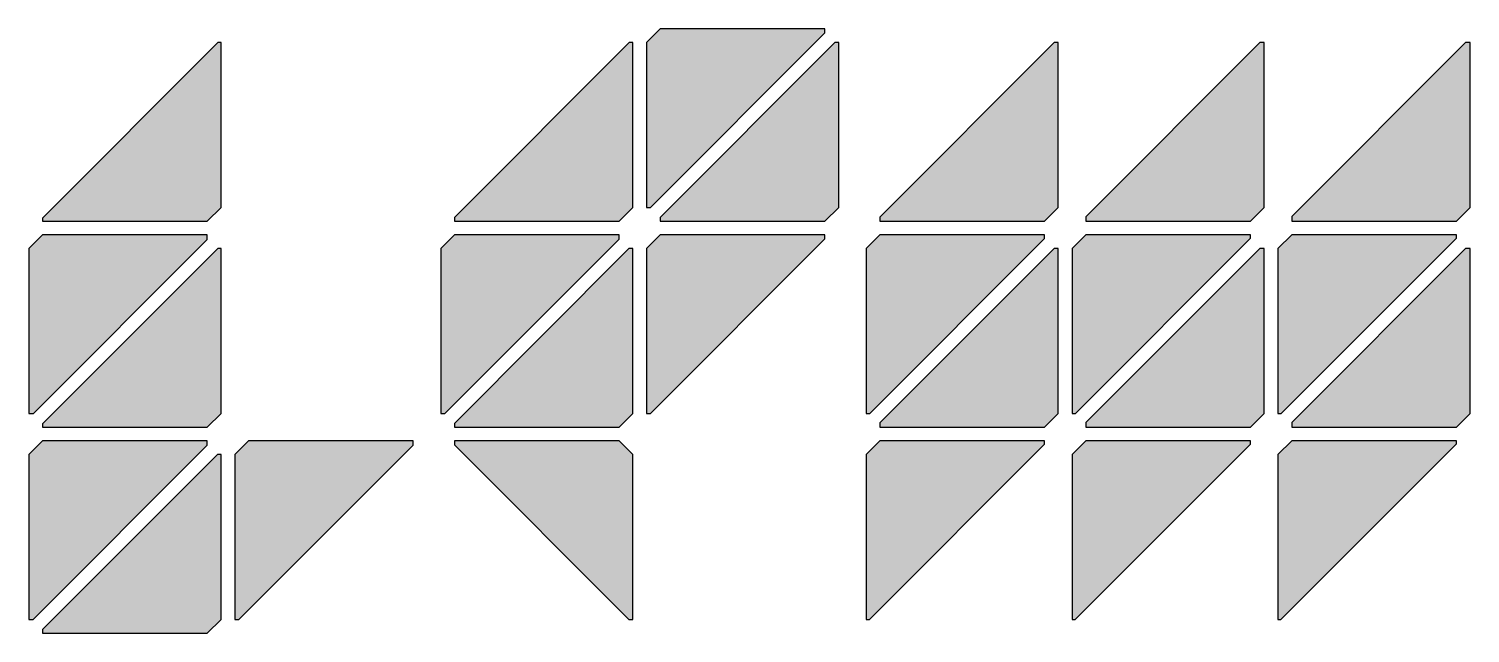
# Model space of a CAD drawing. Extents: x 112 to 313, y 428 to 512.
import ezdxf

# ---------------------------------------------------------------- set-up
doc = ezdxf.new("R2010")
doc.units = 0
doc.header["$MEASUREMENT"] = 0
doc.layers.add('LAYER_1', color=7, linetype='CONTINUOUS')

# ---------------------------------------------------------------- blocks, each defined once
blk = doc.blocks.new('*U1')
at = {"layer": 'LAYER_1', "color": 250}
for points in [[(195.68, 486.74), (194.25, 508.85), (195.68, 510.28)], [(195.68, 486.74), (195.68, 510.28), (196.17, 487.23)], [(196.17, 487.23), (195.68, 510.28), (196.17, 510.28)], [(194.25, 485.31), (171.21, 485.81), (194.25, 508.85)], [(194.25, 485.31), (194.25, 508.85), (195.68, 486.74)], [(171.21, 485.31), (171.21, 485.81), (194.25, 485.31)]]:
    blk.add_solid(points, dxfattribs=at)
blk = doc.blocks.new('*U2')
at = {"layer": 'LAYER_1', "color": 250}
for points in [[(194.25, 456.5), (171.21, 457.03), (194.25, 480.08)], [(195.64, 457.89), (194.25, 480.08), (195.64, 481.47)], [(194.25, 456.5), (194.25, 480.08), (195.64, 457.89)], [(195.64, 457.89), (195.64, 481.47), (196.17, 458.42)], [(196.17, 458.42), (195.64, 481.47), (196.17, 481.47)], [(171.21, 456.5), (171.21, 457.03), (194.25, 456.5)]]:
    blk.add_solid(points, dxfattribs=at)
blk = doc.blocks.new('*U3')
at = {"layer": 'LAYER_1', "color": 250}
for points in [[(169.86, 458.42), (169.29, 481.47), (169.86, 482.05)], [(171.21, 459.77), (169.86, 482.05), (171.21, 483.39)], [(169.86, 458.42), (169.86, 482.05), (171.21, 459.77)], [(171.21, 459.77), (171.21, 483.39), (194.25, 482.81)], [(194.25, 482.81), (171.21, 483.39), (194.25, 483.39)], [(169.29, 458.42), (169.29, 481.47), (169.86, 458.42)]]:
    blk.add_solid(points, dxfattribs=at)
blk = doc.blocks.new('*U4')
at = {"layer": 'LAYER_1', "color": 250}
for points in [[(136.64, 456.5), (113.59, 456.96), (136.64, 480.01)], [(138.1, 457.96), (136.64, 480.01), (138.1, 481.47)], [(136.64, 456.5), (136.64, 480.01), (138.1, 457.96)], [(138.1, 457.96), (138.1, 481.47), (138.56, 458.42)], [(138.56, 458.42), (138.1, 481.47), (138.56, 481.47)], [(113.59, 456.5), (113.59, 456.96), (136.64, 456.5)]]:
    blk.add_solid(points, dxfattribs=at)
blk = doc.blocks.new('*U5')
at = {"layer": 'LAYER_1', "color": 250}
for points in [[(112.32, 458.42), (111.67, 481.47), (112.32, 482.12)], [(113.59, 459.69), (112.32, 482.12), (113.59, 483.39)], [(112.32, 458.42), (112.32, 482.12), (113.59, 459.69)], [(113.59, 459.69), (113.59, 483.39), (136.64, 482.74)], [(136.64, 482.74), (113.59, 483.39), (136.64, 483.39)], [(111.67, 458.42), (111.67, 481.47), (112.32, 458.42)]]:
    blk.add_solid(points, dxfattribs=at)
blk = doc.blocks.new('*U6')
at = {"layer": 'LAYER_1', "color": 250}
for points in [[(198.64, 458.42), (198.1, 481.47), (198.64, 482.01)], [(200.02, 459.8), (198.64, 482.01), (200.02, 483.39)], [(198.64, 458.42), (198.64, 482.01), (200.02, 459.8)], [(200.02, 459.8), (200.02, 483.39), (223.06, 482.85)], [(223.06, 482.85), (200.02, 483.39), (223.06, 483.39)], [(198.1, 458.42), (198.1, 481.47), (198.64, 458.42)]]:
    blk.add_solid(points, dxfattribs=at)
blk = doc.blocks.new('*U7')
at = {"layer": 'LAYER_1', "color": 250}
for points in [[(198.67, 487.23), (198.1, 510.28), (198.67, 510.86)], [(198.1, 487.23), (198.1, 510.28), (198.67, 487.23)], [(200.02, 488.57), (198.67, 510.86), (200.02, 512.2)], [(198.67, 487.23), (198.67, 510.86), (200.02, 488.57)], [(200.02, 488.57), (200.02, 512.2), (223.06, 511.62)], [(223.06, 511.62), (200.02, 512.2), (223.06, 512.2)]]:
    blk.add_solid(points, dxfattribs=at)
blk = doc.blocks.new('*U8')
at = {"layer": 'LAYER_1', "color": 250}
for points in [[(253.79, 456.5), (230.75, 457.1), (253.79, 480.15)], [(255.11, 457.82), (253.79, 480.15), (255.11, 481.47)], [(253.79, 456.5), (253.79, 480.15), (255.11, 457.82)], [(255.11, 457.82), (255.11, 481.47), (255.71, 458.42)], [(255.71, 458.42), (255.11, 481.47), (255.71, 481.47)], [(230.75, 456.5), (230.75, 457.1), (253.79, 456.5)]]:
    blk.add_solid(points, dxfattribs=at)
blk = doc.blocks.new('*U9')
at = {"layer": 'LAYER_1', "color": 250}
for points in [[(230.75, 459.84), (229.33, 481.98), (230.75, 483.39)], [(230.75, 459.84), (230.75, 483.39), (253.79, 482.88)], [(253.79, 482.88), (230.75, 483.39), (253.79, 483.39)], [(229.33, 458.42), (228.83, 481.47), (229.33, 481.98)], [(228.83, 458.42), (228.83, 481.47), (229.33, 458.42)], [(229.33, 458.42), (229.33, 481.98), (230.75, 459.84)]]:
    blk.add_solid(points, dxfattribs=at)
blk = doc.blocks.new('*U10')
at = {"layer": 'LAYER_1', "color": 250}
for points in [[(282.6, 456.5), (259.56, 457.14), (282.6, 480.19)], [(283.89, 457.79), (282.6, 480.19), (283.89, 481.47)], [(282.6, 456.5), (282.6, 480.19), (283.89, 457.79)], [(283.89, 457.79), (283.89, 481.47), (284.52, 458.42)], [(284.52, 458.42), (283.89, 481.47), (284.52, 481.47)], [(259.56, 456.5), (259.56, 457.14), (282.6, 456.5)]]:
    blk.add_solid(points, dxfattribs=at)
blk = doc.blocks.new('*U11')
at = {"layer": 'LAYER_1', "color": 250}
for points in [[(259.56, 459.87), (258.11, 481.94), (259.56, 483.39)], [(259.56, 459.87), (259.56, 483.39), (282.6, 482.92)], [(282.6, 482.92), (259.56, 483.39), (282.6, 483.39)], [(258.11, 458.42), (257.63, 481.47), (258.11, 481.94)], [(257.63, 458.42), (257.63, 481.47), (258.11, 458.42)], [(258.11, 458.42), (258.11, 481.94), (259.56, 459.87)]]:
    blk.add_solid(points, dxfattribs=at)
blk = doc.blocks.new('*U12')
at = {"layer": 'LAYER_1', "color": 250}
for points in [[(311.41, 456.5), (288.36, 457.17), (311.41, 480.22)], [(312.66, 457.75), (311.41, 480.22), (312.66, 481.47)], [(311.41, 456.5), (311.41, 480.22), (312.66, 457.75)], [(312.66, 457.75), (312.66, 481.47), (313.33, 458.42)], [(313.33, 458.42), (312.66, 481.47), (313.33, 481.47)], [(288.36, 456.5), (288.36, 457.17), (311.41, 456.5)]]:
    blk.add_solid(points, dxfattribs=at)
blk = doc.blocks.new('*U13')
at = {"layer": 'LAYER_1', "color": 250}
for points in [[(288.36, 459.91), (286.88, 481.91), (288.36, 483.39)], [(288.36, 459.91), (288.36, 483.39), (311.41, 482.95)], [(311.41, 482.95), (288.36, 483.39), (311.41, 483.39)], [(286.88, 458.42), (286.44, 481.47), (286.88, 481.91)], [(286.44, 458.42), (286.44, 481.47), (286.88, 458.42)], [(286.88, 458.42), (286.88, 481.91), (288.36, 459.91)]]:
    blk.add_solid(points, dxfattribs=at)
blk = doc.blocks.new('*U14')
at = {"layer": 'LAYER_1', "color": 250}
for points in [[(142.4, 430.96), (141.05, 453.24), (142.4, 454.58)], [(142.4, 430.96), (142.4, 454.58), (165.44, 454)], [(165.44, 454), (142.4, 454.58), (165.44, 454.58)], [(141.05, 429.61), (140.48, 452.66), (141.05, 453.24)], [(140.48, 429.61), (140.48, 452.66), (141.05, 429.61)], [(141.05, 429.61), (141.05, 453.24), (142.4, 430.96)]]:
    blk.add_solid(points, dxfattribs=at)
blk = doc.blocks.new('*U15')
at = {"layer": 'LAYER_1', "color": 250}
for points in [[(138.06, 429.12), (136.64, 451.24), (138.06, 452.66)], [(138.06, 429.12), (138.06, 452.66), (138.56, 429.61)], [(138.56, 429.61), (138.06, 452.66), (138.56, 452.66)], [(136.64, 427.69), (113.59, 428.19), (136.64, 451.24)], [(136.64, 427.69), (136.64, 451.24), (138.06, 429.12)], [(113.59, 427.69), (113.59, 428.19), (136.64, 427.69)]]:
    blk.add_solid(points, dxfattribs=at)
blk = doc.blocks.new('*U16')
at = {"layer": 'LAYER_1', "color": 250}
for points in [[(113.59, 430.92), (112.28, 453.28), (113.59, 454.58)], [(113.59, 430.92), (113.59, 454.58), (136.64, 453.97)], [(136.64, 453.97), (113.59, 454.58), (136.64, 454.58)], [(112.28, 429.61), (111.67, 452.66), (112.28, 453.28)], [(111.67, 429.61), (111.67, 452.66), (112.28, 429.61)], [(112.28, 429.61), (112.28, 453.28), (113.59, 430.92)]]:
    blk.add_solid(points, dxfattribs=at)
blk = doc.blocks.new('*U17')
at = {"layer": 'LAYER_1', "color": 250}
for points in [[(230.75, 431.06), (229.3, 453.13), (230.75, 454.58)], [(230.75, 431.06), (230.75, 454.58), (253.79, 454.11)], [(253.79, 454.11), (230.75, 454.58), (253.79, 454.58)], [(229.3, 429.61), (228.83, 452.66), (229.3, 453.13)], [(228.83, 429.61), (228.83, 452.66), (229.3, 429.61)], [(229.3, 429.61), (229.3, 453.13), (230.75, 431.06)]]:
    blk.add_solid(points, dxfattribs=at)
blk = doc.blocks.new('*U18')
at = {"layer": 'LAYER_1', "color": 250}
for points in [[(259.56, 431.1), (258.07, 453.1), (259.56, 454.58)], [(259.56, 431.1), (259.56, 454.58), (282.6, 454.14)], [(282.6, 454.14), (259.56, 454.58), (282.6, 454.58)], [(258.07, 429.61), (257.63, 452.66), (258.07, 453.1)], [(257.63, 429.61), (257.63, 452.66), (258.07, 429.61)], [(258.07, 429.61), (258.07, 453.1), (259.56, 431.1)]]:
    blk.add_solid(points, dxfattribs=at)
blk = doc.blocks.new('*U19')
at = {"layer": 'LAYER_1', "color": 250}
for points in [[(288.36, 431.13), (286.85, 453.06), (288.36, 454.58)], [(288.36, 431.13), (288.36, 454.58), (311.41, 454.18)], [(311.41, 454.18), (288.36, 454.58), (311.41, 454.58)], [(286.85, 429.61), (286.44, 452.66), (286.85, 453.06)], [(286.44, 429.61), (286.44, 452.66), (286.85, 429.61)], [(286.85, 429.61), (286.85, 453.06), (288.36, 431.13)]]:
    blk.add_solid(points, dxfattribs=at)
blk = doc.blocks.new('*U20')
at = {"layer": 'LAYER_1', "color": 250}
for points in [[(138.13, 486.81), (136.64, 508.78), (138.13, 510.28)], [(138.13, 486.81), (138.13, 510.28), (138.56, 487.23)], [(138.56, 487.23), (138.13, 510.28), (138.56, 510.28)], [(136.64, 485.31), (113.59, 485.74), (136.64, 508.78)], [(136.64, 485.31), (136.64, 508.78), (138.13, 486.81)], [(113.59, 485.31), (113.59, 485.74), (136.64, 485.31)]]:
    blk.add_solid(points, dxfattribs=at)
blk = doc.blocks.new('*U21')
at = {"layer": 'LAYER_1', "color": 250}
for points in [[(224.45, 486.7), (223.06, 508.89), (224.45, 510.28)], [(224.45, 486.7), (224.45, 510.28), (224.98, 487.23)], [(224.98, 487.23), (224.45, 510.28), (224.98, 510.28)], [(223.06, 485.31), (200.02, 485.84), (223.06, 508.89)], [(223.06, 485.31), (223.06, 508.89), (224.45, 486.7)], [(200.02, 485.31), (200.02, 485.84), (223.06, 485.31)]]:
    blk.add_solid(points, dxfattribs=at)
blk = doc.blocks.new('*U22')
at = {"layer": 'LAYER_1', "color": 250}
for points in [[(255.15, 486.67), (253.79, 508.93), (255.15, 510.28)], [(255.15, 486.67), (255.15, 510.28), (255.71, 487.23)], [(255.71, 487.23), (255.15, 510.28), (255.71, 510.28)], [(253.79, 485.31), (230.75, 485.88), (253.79, 508.93)], [(253.79, 485.31), (253.79, 508.93), (255.15, 486.67)], [(230.75, 485.31), (230.75, 485.88), (253.79, 485.31)]]:
    blk.add_solid(points, dxfattribs=at)
blk = doc.blocks.new('*U23')
at = {"layer": 'LAYER_1', "color": 250}
for points in [[(283.92, 486.63), (282.6, 508.96), (283.92, 510.28)], [(283.92, 486.63), (283.92, 510.28), (284.52, 487.23)], [(284.52, 487.23), (283.92, 510.28), (284.52, 510.28)], [(282.6, 485.31), (259.56, 485.91), (282.6, 508.96)], [(282.6, 485.31), (282.6, 508.96), (283.92, 486.63)], [(259.56, 485.31), (259.56, 485.91), (282.6, 485.31)]]:
    blk.add_solid(points, dxfattribs=at)
blk = doc.blocks.new('*U24')
at = {"layer": 'LAYER_1', "color": 250}
for points in [[(312.7, 486.6), (311.41, 509), (312.7, 510.28)], [(312.7, 486.6), (312.7, 510.28), (313.33, 487.23)], [(313.33, 487.23), (312.7, 510.28), (313.33, 510.28)], [(311.41, 485.31), (288.36, 485.95), (311.41, 509)], [(311.41, 485.31), (311.41, 509), (312.7, 486.6)], [(288.36, 485.31), (288.36, 485.95), (311.41, 485.31)]]:
    blk.add_solid(points, dxfattribs=at)
blk = doc.blocks.new('*U25')
at = {"layer": 'LAYER_1', "color": 250}
for points in [[(171.21, 454.05), (171.21, 454.58), (194.25, 431)], [(194.25, 431), (171.21, 454.58), (194.25, 454.58)], [(194.25, 431), (194.25, 454.58), (195.64, 429.61)], [(195.64, 429.61), (194.25, 454.58), (195.64, 453.19)], [(195.64, 429.61), (195.64, 453.19), (196.17, 429.61)], [(196.17, 429.61), (195.64, 453.19), (196.17, 452.66)]]:
    blk.add_solid(points, dxfattribs=at)

msp = doc.modelspace()

# ---------------------------------------------------------------- linework, layer by layer
at = {"layer": 'LAYER_1'}
for points in [[(113.59, 485.31), (136.64, 485.31), (138.56, 487.23), (138.56, 510.28), (138.13, 510.28), (113.59, 485.74), (113.59, 485.31)], [(171.21, 485.31), (194.25, 485.31), (196.17, 487.23), (196.17, 510.28), (195.68, 510.28), (171.21, 485.81), (171.21, 485.31)], [(223.06, 512.2), (200.02, 512.2), (198.1, 510.28), (198.1, 487.23), (198.67, 487.23), (223.06, 511.62), (223.06, 512.2)], [(200.02, 485.31), (223.06, 485.31), (224.98, 487.23), (224.98, 510.28), (224.45, 510.28), (200.02, 485.84), (200.02, 485.31)], [(230.75, 485.31), (253.79, 485.31), (255.71, 487.23), (255.71, 510.28), (255.15, 510.28), (230.75, 485.88), (230.75, 485.31)], [(259.56, 485.31), (282.6, 485.31), (284.52, 487.23), (284.52, 510.28), (283.92, 510.28), (259.56, 485.91), (259.56, 485.31)], [(288.36, 485.31), (311.41, 485.31), (313.33, 487.23), (313.33, 510.28), (312.7, 510.28), (288.36, 485.95), (288.36, 485.31)], [(136.64, 483.39), (113.59, 483.39), (111.67, 481.47), (111.67, 458.42), (112.32, 458.42), (136.64, 482.74), (136.64, 483.39)], [(194.25, 483.39), (171.21, 483.39), (169.29, 481.47), (169.29, 458.42), (169.86, 458.42), (194.25, 482.81), (194.25, 483.39)], [(223.06, 483.39), (200.02, 483.39), (198.1, 481.47), (198.1, 458.42), (198.64, 458.42), (223.06, 482.85), (223.06, 483.39)], [(253.79, 483.39), (230.75, 483.39), (228.83, 481.47), (228.83, 458.42), (229.33, 458.42), (253.79, 482.88), (253.79, 483.39)], [(282.6, 483.39), (259.56, 483.39), (257.63, 481.47), (257.63, 458.42), (258.11, 458.42), (282.6, 482.92), (282.6, 483.39)], [(311.41, 483.39), (288.36, 483.39), (286.44, 481.47), (286.44, 458.42), (286.88, 458.42), (311.41, 482.95), (311.41, 483.39)], [(113.59, 456.5), (136.64, 456.5), (138.56, 458.42), (138.56, 481.47), (138.1, 481.47), (113.59, 456.96), (113.59, 456.5)], [(171.21, 456.5), (194.25, 456.5), (196.17, 458.42), (196.17, 481.47), (195.64, 481.47), (171.21, 457.03), (171.21, 456.5)], [(230.75, 456.5), (253.79, 456.5), (255.71, 458.42), (255.71, 481.47), (255.11, 481.47), (230.75, 457.1), (230.75, 456.5)], [(259.56, 456.5), (282.6, 456.5), (284.52, 458.42), (284.52, 481.47), (283.89, 481.47), (259.56, 457.14), (259.56, 456.5)], [(288.36, 456.5), (311.41, 456.5), (313.33, 458.42), (313.33, 481.47), (312.66, 481.47), (288.36, 457.17), (288.36, 456.5)], [(136.64, 454.58), (113.59, 454.58), (111.67, 452.66), (111.67, 429.61), (112.28, 429.61), (136.64, 453.97), (136.64, 454.58)], [(165.44, 454.58), (142.4, 454.58), (140.48, 452.66), (140.48, 429.61), (141.05, 429.61), (165.44, 454), (165.44, 454.58)], [(196.17, 429.61), (196.17, 452.66), (194.25, 454.58), (171.21, 454.58), (171.21, 454.05), (195.64, 429.61), (196.17, 429.61)], [(253.79, 454.58), (230.75, 454.58), (228.83, 452.66), (228.83, 429.61), (229.3, 429.61), (253.79, 454.11), (253.79, 454.58)], [(282.6, 454.58), (259.56, 454.58), (257.63, 452.66), (257.63, 429.61), (258.07, 429.61), (282.6, 454.14), (282.6, 454.58)], [(311.41, 454.58), (288.36, 454.58), (286.44, 452.66), (286.44, 429.61), (286.85, 429.61), (311.41, 454.18), (311.41, 454.58)], [(136.64, 427.69), (138.56, 429.61), (138.56, 452.66), (138.06, 452.66), (113.59, 428.19), (113.59, 427.69), (136.64, 427.69)]]:
    msp.add_lwpolyline(points, dxfattribs=at)

# ---------------------------------------------------------------- block references
for name in ['*U20', '*U1', '*U7', '*U21', '*U22', '*U23', '*U24', '*U5', '*U3', '*U6', '*U9', '*U11', '*U13', '*U4', '*U2', '*U8', '*U10', '*U12', '*U16', '*U14', '*U25', '*U17', '*U18', '*U19', '*U15']:
    msp.add_blockref(name, (0, 0), dxfattribs=at)

doc.saveas('drawing.dxf')
